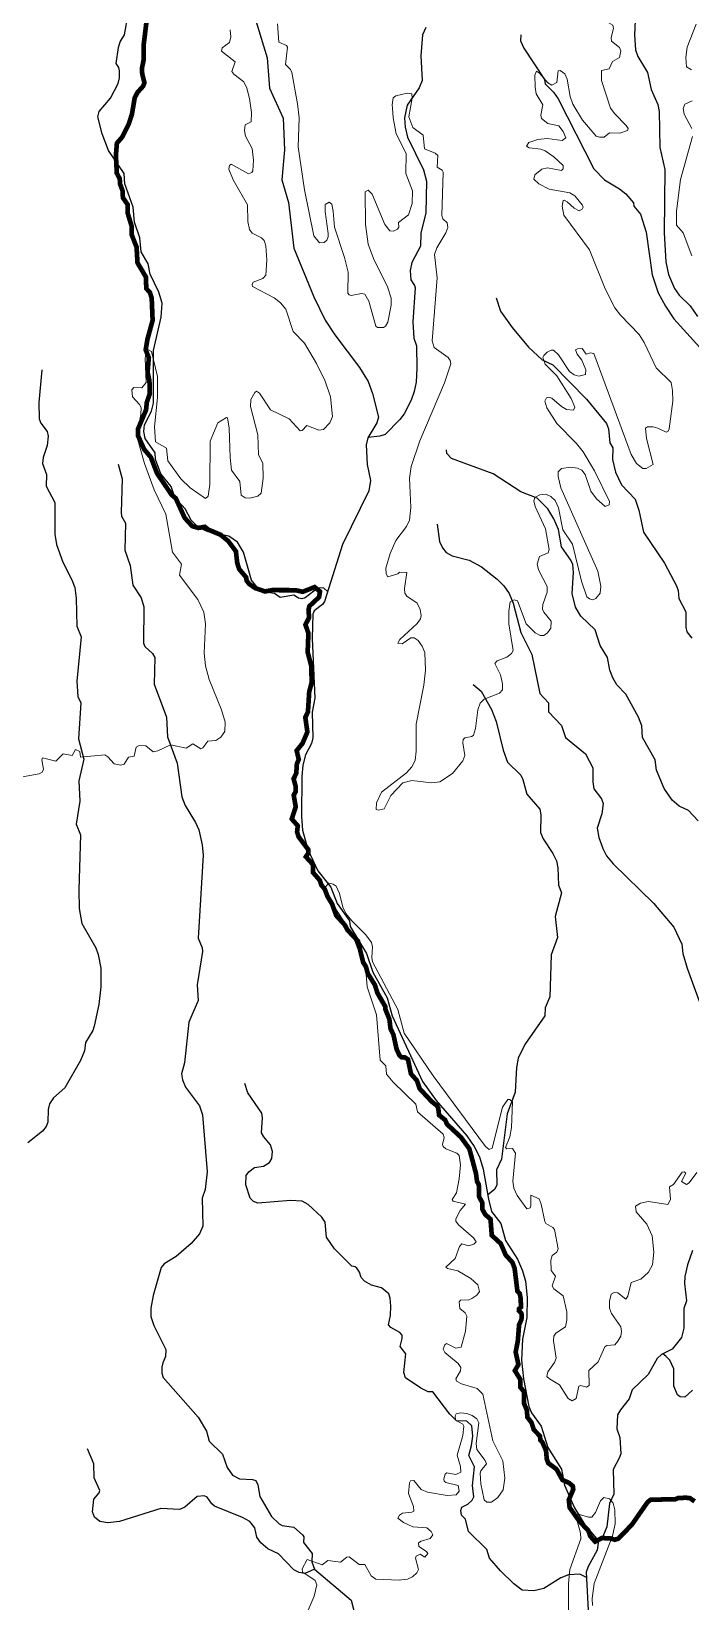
# Model space of a CAD drawing. Header units: feet. Extents: x -72 to 1107026, y -16 to 8357890.
# Drawn here: x 745099 to 759175, y 8180995 to 8214493 of the extents above; entities that cross this region are included whole.
import ezdxf

# ---------------------------------------------------------------- set-up
doc = ezdxf.new("R2010")
doc.units = ezdxf.units.FT
doc.header["$LTSCALE"] = 10
doc.header["$MEASUREMENT"] = 0
doc.layers.add('CURVAS_PERU_500_PSAD-18', color=23, linetype='CONTINUOUS', lineweight=5)
doc.layers.add('Hidrografia-IGN-QUEBRADAS', color=151, linetype='CONTINUOUS', lineweight=25)
doc.layers.add('INEI-PROV-PSAD56', color=7, linetype='CONTINUOUS')

msp = doc.modelspace()

# ---------------------------------------------------------------- linework, layer by layer
at = {"layer": 'CURVAS_PERU_500_PSAD-18'}
for points in [[(757269, 8213445), (757271, 8213659), (757435, 8213694), (757504, 8213853), (757657, 8213934), (757684, 8214078), (757659, 8214148), (757486, 8214288), (757480, 8214362), (757527, 8214556), (757515, 8214629), (757361, 8214711), (757335, 8214752), (757325, 8214901), (757354, 8215275), (757309, 8215494), (757272, 8215546)], [(747707, 8207486), (747790, 8207130), (747794, 8206680), (747730, 8206059), (747748, 8205736), (747983, 8205602), (748016, 8205334), (748293, 8204949), (748486, 8204754), (748814, 8204526), (748876, 8204579), (748911, 8204826), (748914, 8205749), (749080, 8206139), (749266, 8206259), (749287, 8206249), (749324, 8206027), (749341, 8205403), (749374, 8205130), (749552, 8204891), (749580, 8204596), (749664, 8204544), (749762, 8204533), (749931, 8204578), (750007, 8204639), (750046, 8204960), (750040, 8205285), (749947, 8205459), (749931, 8205883), (749778, 8206488), (749785, 8206637), (749868, 8206790), (749909, 8206817), (749968, 8206775), (750202, 8206422), (750604, 8206225), (750840, 8205969), (750884, 8205979), (750982, 8206087), (751237, 8205989), (751334, 8205997), (751472, 8206139), (751526, 8206277), (751483, 8206699), (751375, 8207031), (751186, 8207411), (750930, 8207841), (750689, 8208093), (750530, 8208564), (750421, 8208701), (750286, 8208812), (749819, 8209048), (749810, 8209097), (749832, 8209140), (750042, 8209219), (750105, 8209295), (750127, 8209618), (750104, 8209916), (750066, 8210035), (750013, 8210087), (749814, 8210192), (749754, 8210270), (749721, 8210441), (749714, 8210791), (749404, 8211325), (749313, 8211556), (749327, 8211629), (749362, 8211658), (749735, 8211457), (749804, 8211481), (749830, 8211522), (749841, 8211747), (749811, 8211995), (749670, 8212258), (749646, 8212380), (749663, 8212503), (749793, 8212564), (749797, 8212764), (749755, 8213061), (749702, 8213279), (749638, 8213415), (749420, 8213578), (749377, 8213637), (749450, 8213845), (749158, 8214069), (749171, 8214141), (749330, 8214258), (749358, 8214379), (749346, 8214528)], [(750356, 8214655), (750384, 8214260), (750543, 8214194), (750570, 8214154), (750526, 8213784), (750631, 8213681), (750663, 8213614), (750782, 8212950), (750815, 8212652), (750795, 8212028), (750932, 8211114), (751128, 8210133), (751254, 8209982), (751350, 8209991), (751404, 8210042), (751439, 8210108), (751439, 8210182), (751372, 8210652), (751373, 8210802), (751454, 8210852), (751512, 8210806), (751546, 8210661), (751572, 8210314), (751784, 8209673), (751865, 8209359), (751854, 8208910), (751883, 8208871), (751930, 8208857), (752150, 8208902), (752222, 8208889), (752306, 8208737), (752452, 8208208), (752490, 8208176), (752614, 8208178), (752657, 8208203), (752707, 8208290), (752784, 8208656), (752783, 8208805), (752703, 8209042), (752404, 8209647), (752293, 8209952), (752233, 8210372), (752226, 8211072), (752287, 8211103), (752376, 8211018), (752646, 8210372), (752756, 8210239), (752829, 8210234), (752919, 8210276), (752942, 8210318), (752937, 8210416), (753154, 8210583), (753230, 8210820), (753239, 8211094), (753093, 8211464), (753102, 8211887), (752890, 8212309), (752821, 8212652), (752807, 8212857)], [(759294, 8214649), (759104, 8214160), (759070, 8213938), (759087, 8213740), (759191, 8213673)], [(753247, 8212442), (753463, 8212281), (753491, 8211988), (753720, 8211894), (753776, 8211846), (753764, 8211600), (753868, 8211534), (753889, 8211490), (753860, 8210566), (753887, 8210498), (753974, 8210408), (753993, 8210312), (753948, 8210197), (753753, 8209876), (753708, 8209734), (753762, 8209238), (753658, 8207893), (753697, 8207751), (754001, 8207534), (754044, 8207473), (754053, 8207399), (753919, 8206997), (753391, 8205755), (753210, 8205209), (753175, 8204962), (753200, 8204338), (753172, 8204065), (753105, 8203931), (752884, 8203630), (752760, 8203356), (752668, 8203045), (752672, 8202921), (752710, 8202860), (752924, 8202922), (752957, 8202953), (753114, 8202952), (753063, 8202608), (753070, 8202509), (753113, 8202448), (753338, 8202292), (753403, 8202158), (753424, 8202035), (753408, 8201962), (753337, 8201860), (752969, 8201522), (752922, 8201443), (753018, 8201430), (753200, 8201558), (753275, 8201556), (753357, 8201501), (753444, 8201379), (753502, 8201241), (753516, 8200867), (753476, 8200545), (753313, 8199711), (753316, 8199137), (753291, 8198939), (753224, 8198805), (753107, 8198675), (752577, 8198261), (752465, 8198039), (752464, 8197892), (752509, 8197878), (752629, 8197911), (752774, 8198195), (753033, 8198463), (753224, 8198514), (753645, 8198461), (753817, 8198483), (754087, 8198661), (754310, 8198929), (754356, 8199044), (754310, 8199314), (754317, 8199389), (754354, 8199420), (754502, 8199448), (754541, 8199477), (754584, 8199620), (754630, 8200018), (754679, 8200159), (754768, 8200244), (755092, 8200374), (755155, 8200449), (755160, 8200573), (755116, 8200768), (754994, 8201011), (755041, 8201065), (755252, 8201143), (755347, 8201223), (755383, 8201288), (755295, 8201853), (755290, 8202128), (755321, 8202325), (755410, 8202364), (755479, 8202343), (755661, 8201852), (755853, 8201659), (755965, 8201604), (756038, 8201604), (756120, 8201660), (756193, 8201761), (756196, 8201908), (756040, 8202101), (756011, 8202170), (756021, 8202269), (756112, 8202528), (756111, 8202652), (755929, 8203006), (755901, 8203127), (755951, 8203292), (756133, 8203370), (756152, 8203440), (756079, 8203884), (755853, 8204356), (755830, 8204478), (755847, 8204550), (755956, 8204609), (756080, 8204621), (756193, 8204573), (756284, 8204487), (756356, 8204329), (756443, 8203863), (756651, 8203553), (756844, 8202763), (756957, 8202433), (757015, 8202385), (757086, 8202364), (757152, 8202397), (757246, 8202512), (757261, 8202660), (757195, 8202977), (756402, 8204758), (756344, 8205000), (756350, 8205100), (756415, 8205169), (756612, 8205196), (756760, 8205176), (756852, 8205136), (756926, 8205037), (757045, 8204682), (757162, 8204520), (757349, 8204356), (757437, 8204393), (757444, 8204466), (757122, 8205115), (756880, 8205524), (756740, 8205700), (756317, 8206125), (756106, 8206463), (756065, 8206605), (756095, 8206673), (756140, 8206691), (756210, 8206669), (756417, 8206488), (756525, 8206426), (756672, 8206413), (756704, 8206479), (756622, 8206660), (756315, 8207146), (756070, 8207396), (756021, 8207535), (756038, 8207580), (756111, 8207648), (756199, 8207695), (756248, 8207696), (756356, 8207594), (756591, 8207240), (756691, 8207166), (756787, 8207138), (756928, 8207177), (756934, 8207272), (756853, 8207482), (756753, 8207610), (756717, 8207699), (756759, 8207724), (756858, 8207729), (756946, 8207610), (757036, 8207636), (757107, 8207623), (757903, 8205468), (758018, 8205276), (758152, 8205165), (758224, 8205169), (758378, 8205253), (758230, 8205806), (758211, 8206029), (758251, 8206055), (758376, 8206054), (758473, 8206032), (758652, 8205945), (758695, 8205967), (758716, 8206011), (758792, 8206607), (758791, 8206831), (758757, 8207002), (758436, 8207313), (758182, 8207856), (758079, 8208027), (757679, 8208440), (757557, 8208598), (757353, 8208998), (757012, 8209831), (756468, 8210570), (756429, 8210764), (756454, 8210885), (756476, 8210894), (756541, 8210858), (756689, 8210723), (756796, 8210663), (756858, 8210702), (756880, 8210746), (756860, 8210792), (756699, 8210982), (756596, 8211052), (756155, 8211127), (755932, 8211238), (755824, 8211340), (755846, 8211431), (756001, 8211555), (756122, 8211579), (756417, 8211529), (756455, 8211559), (756455, 8211630), (756256, 8211820), (756070, 8211946), (755977, 8211980), (755729, 8212010), (755669, 8212046), (755720, 8212126), (755911, 8212186), (756109, 8212208), (756431, 8212165), (756507, 8212219), (756453, 8212359), (756364, 8212478), (756124, 8212528), (755988, 8212634), (755977, 8212707), (756021, 8212927), (755880, 8213160), (755852, 8213307), (755847, 8213556), (755885, 8213643), (755946, 8213602), (756127, 8213395), (756210, 8213343), (756315, 8213403), (756347, 8213649), (756390, 8213661), (756492, 8213591), (756540, 8213476), (756603, 8213106), (756660, 8212941), (756869, 8212601), (757160, 8212259), (757230, 8212234), (757330, 8212236), (757440, 8212331), (757664, 8212320), (757828, 8212377), (757840, 8212421), (757800, 8212484), (757553, 8212731), (757466, 8212853), (757269, 8213445)], [(752807, 8212857), (752803, 8212926), (752826, 8213074), (752882, 8213122), (753125, 8213179), (753222, 8213162), (753232, 8213066), (753158, 8212674), (753247, 8212442)], [(759207, 8213014), (759049, 8212939), (759012, 8212850), (759039, 8212729), (759203, 8212421)], [(759216, 8212248), (758956, 8211335), (758872, 8210660), (758871, 8210361), (759018, 8210193), (759201, 8209703)], [(744600, 8198534), (745265, 8198651), (745328, 8198689), (745361, 8198756), (745324, 8198952), (745335, 8198998), (745621, 8198927), (745780, 8199080), (745973, 8199045), (746044, 8199172), (746132, 8199132), (746151, 8199010), (746670, 8199056), (746734, 8199018), (746867, 8198870), (747012, 8198839), (747083, 8198860), (747172, 8199009), (747293, 8199032), (747333, 8199223), (747398, 8199257), (747546, 8199249), (747701, 8199125), (747797, 8199145), (748067, 8199273), (748407, 8199199), (748549, 8199291), (748719, 8199191), (748763, 8199211), (748868, 8199349), (749041, 8199368), (749146, 8199435), (749227, 8199558), (749237, 8199756), (749157, 8200019), (748896, 8200668), (748815, 8200957), (748791, 8201230), (748817, 8201855), (748783, 8202102), (748656, 8202372), (748262, 8202889), (748305, 8203127), (748113, 8203382), (747972, 8204193), (747724, 8204712), (747512, 8205273), (747361, 8205827), (747355, 8205926), (747434, 8206318), (747441, 8206468), (747409, 8206535), (747256, 8206697), (747242, 8206845), (747288, 8206896), (747460, 8206886), (747549, 8207001), (747528, 8207525), (747554, 8207692), (747603, 8207698), (747666, 8207665), (747707, 8207486)], [(751436, 8196308), (751387, 8196251), (751370, 8196154), (751434, 8196019), (751954, 8195230), (752241, 8194456), (752272, 8194109), (752467, 8193516), (752546, 8192545), (752666, 8192422), (752683, 8192249), (752827, 8192078), (753310, 8191607), (753344, 8191441), (753889, 8190965), (753911, 8190896), (753880, 8190749), (753890, 8190701), (753948, 8190654), (754180, 8190562), (754231, 8190509), (754259, 8190311), (754230, 8190013), (754176, 8189718), (754080, 8189573), (754103, 8189534), (754368, 8189475), (754251, 8189339), (754161, 8189161), (754161, 8189112), (754218, 8189030), (754540, 8188753), (754599, 8188673), (754548, 8188623), (754429, 8188588), (754287, 8188629), (754242, 8188570), (754145, 8188313), (753948, 8188128), (753986, 8188100), (754205, 8188052), (754485, 8187888), (754632, 8187754), (754667, 8187611), (754611, 8187530), (754506, 8187462), (754437, 8187435), (754262, 8187427), (754230, 8187392), (754249, 8187246), (754364, 8187152), (754396, 8187086), (754369, 8186763), (754278, 8186425), (754161, 8186402), (753965, 8186503), (753928, 8186470), (753893, 8186378), (753925, 8186312), (754211, 8186071), (754269, 8185990), (754261, 8185917), (754162, 8185744), (754173, 8185698), (754282, 8185639), (754618, 8185544), (754740, 8185423), (754954, 8184422), (755166, 8183999), (755206, 8183627), (755171, 8183380), (755061, 8183214), (754921, 8183115), (754822, 8183115), (754769, 8183166), (754698, 8183508), (754684, 8183732), (754693, 8183781), (754817, 8183934), (754791, 8184003), (754610, 8184241), (754599, 8184364), (754656, 8184809), (754613, 8184897), (754510, 8184967), (754393, 8185011), (754269, 8185022), (754172, 8185000), (754146, 8184958), (754157, 8184864), (754312, 8184783), (754332, 8184739), (754308, 8184541), (754188, 8184116)], [(759309, 8190151), (759145, 8189932), (759086, 8189890), (758980, 8189956), (759073, 8190134), (759038, 8190165), (758991, 8190158), (758806, 8189892), (758721, 8189844), (758744, 8189572), (758691, 8189464), (758275, 8189532), (758105, 8189495), (757999, 8189431), (758012, 8189311), (758240, 8189047), (758353, 8188797), (758391, 8188450), (758360, 8188178), (758275, 8188026), (758113, 8187871), (757905, 8187800), (757831, 8187512), (757794, 8187448), (757617, 8187580), (757543, 8187586), (757481, 8187550), (757439, 8187406), (757439, 8187257), (757487, 8187142), (757685, 8186854), (757700, 8186756), (757681, 8186658), (757623, 8186548), (757554, 8186476), (757383, 8186460), (757344, 8186429), (757198, 8186113), (757000, 8185926), (757011, 8185607), (756950, 8185567), (756832, 8185608), (756789, 8185593), (756730, 8185326), (756645, 8185280), (756563, 8185328), (756376, 8185622), (756159, 8185745), (756108, 8185798), (756125, 8185894), (756268, 8186099), (756305, 8186191), (756248, 8186559), (756253, 8186659), (756295, 8186719), (756502, 8186855), (756533, 8187001), (756532, 8187176), (756452, 8187515), (756255, 8187667), (756216, 8187729), (756289, 8187939), (756200, 8188057), (756189, 8188281), (756220, 8188375), (756319, 8188451), (756348, 8188519), (756265, 8188933), (756236, 8188973), (756085, 8189061), (756059, 8189103), (755987, 8189470), (755939, 8189584), (755765, 8189664), (755766, 8189440), (755747, 8189395), (755676, 8189374), (755472, 8189655), (755403, 8189815), (755380, 8189963), (755437, 8190559), (755374, 8190662), (755250, 8190652), (755221, 8190682), (755316, 8190912), (755348, 8191109), (755372, 8191658), (755317, 8191707), (755270, 8191703), (755157, 8191540), (754935, 8190668), (754872, 8190642), (754796, 8190707), (753678, 8192212), (753058, 8193121), (752920, 8193625), (752384, 8194641), (752367, 8194739), (752384, 8194963), (752361, 8195059), (752242, 8195219), (751938, 8195516), (751812, 8195671), (751751, 8195807), (751681, 8196099), (751606, 8196255), (751545, 8196299), (751450, 8196325), (751436, 8196308)], [(754188, 8184116), (754258, 8183876), (754270, 8183753), (754161, 8183703), (753967, 8183745), (753931, 8183712), (753905, 8183616), (753910, 8183567), (753945, 8183534), (754210, 8183473), (754230, 8183354), (754171, 8183275), (753974, 8183261), (753555, 8183327), (753419, 8183388), (753263, 8183579), (753191, 8183573), (753172, 8183527), (753153, 8183304), (753260, 8183025), (753265, 8182927), (753222, 8182903), (753024, 8182881), (752962, 8182839), (752926, 8182776), (753041, 8182681), (753246, 8182588), (753540, 8182565), (753637, 8182487), (753670, 8182422), (753616, 8182343), (753424, 8182287), (753364, 8182246), (753370, 8182173), (753536, 8182063), (753562, 8182023), (753502, 8181945), (753401, 8182008), (753313, 8181966), (753304, 8181918), (753364, 8181677), (753332, 8181610), (753240, 8181525), (753127, 8181474), (752954, 8181450), (752456, 8181476), (752356, 8181547), (752221, 8181785), (752099, 8181787), (751883, 8181953), (751835, 8181942), (751698, 8181836), (751428, 8181869), (751311, 8181779), (750987, 8181893), (750883, 8181695), (750890, 8181622), (750913, 8181607)], [(756782, 8182849), (756800, 8182854), (756991, 8182795), (757065, 8182798), (757142, 8182895), (757251, 8183147), (757321, 8183215), (757440, 8183186), (757524, 8183098), (757556, 8182951), (757561, 8182652), (757496, 8182359), (757488, 8182338)], [(755430, 8179168), (755432, 8179224), (755579, 8179356), (756107, 8179639), (756316, 8179853), (756418, 8180025), (756516, 8180359), (756570, 8180781), (756568, 8181377), (756595, 8181676), (756834, 8182331), (756826, 8182455), (756748, 8182745), (756754, 8182843), (756782, 8182849)], [(757488, 8182338), (757113, 8181383), (757075, 8181061), (757083, 8180911)], [(750913, 8181607), (751158, 8181442), (751195, 8181354), (751137, 8181111), (750878, 8180515)]]:
    msp.add_lwpolyline(points, dxfattribs=at)
at = {"layer": 'Hidrografia-IGN-QUEBRADAS'}
msp.add_line((758643, 8186230), (758584, 8186282), dxfattribs=at)
for points in [[(749751, 8215193), (750136, 8213926), (750185, 8213280), (750472, 8212644), (750502, 8211970), (750450, 8211323), (750589, 8210844), (750706, 8209871), (751132, 8208830), (751372, 8208336), (751575, 8208020), (752105, 8207325), (752288, 8207026), (752385, 8206769), (752511, 8206260), (752477, 8206142), (752285, 8205820), (752247, 8205676), (752272, 8205252), (752342, 8204910), (752303, 8204690), (751741, 8203546), (751358, 8202331), (751315, 8202270), (751138, 8202132), (751108, 8202064), (751093, 8201540), (751149, 8200266), (751094, 8199972), (751111, 8199423), (751079, 8199302), (750955, 8199057), (750898, 8198840), (750872, 8198597), (750867, 8197747), (750891, 8197449), (751000, 8197039), (751212, 8196587), (751493, 8196236), (751630, 8195888), (751888, 8195519), (751904, 8195399), (752256, 8194824), (752389, 8194421), (752693, 8193875), (752799, 8193490), (753447, 8192089), (753739, 8191684), (754400, 8190934), (754555, 8190707), (754667, 8190484), (754744, 8190220), (754856, 8189580), (754925, 8189314), (755123, 8189060), (755219, 8188698), (755478, 8188300), (755586, 8188048), (755647, 8187831), (755682, 8187483), (755678, 8187058), (755586, 8186594), (755567, 8186145), (755603, 8185747), (755723, 8185159), (755780, 8185021), (755981, 8184735), (756123, 8184283), (756416, 8183819), (756485, 8183477), (756692, 8182995), (756915, 8182633), (757209, 8182290)], [(758014, 8215197), (757976, 8214423), (757995, 8214099), (758045, 8213959), (758254, 8213618), (758332, 8213252), (758476, 8212934), (758506, 8212787), (758518, 8212013), (758623, 8211549), (758611, 8210199), (758643, 8209575), (758704, 8209307), (758828, 8209007), (758929, 8208865), (759164, 8208641), (759318, 8208414)], [(751425, 8202543), (751343, 8202614), (751220, 8202625), (750948, 8202408), (750877, 8202389), (750804, 8202404), (750701, 8202469), (750409, 8202417), (750288, 8202504), (750042, 8202539), (749938, 8202607), (749800, 8202783), (749627, 8203382), (749498, 8203595), (749317, 8203725), (748877, 8203817), (748763, 8203867), (748635, 8203945), (748512, 8204069), (748380, 8204310), (748160, 8204546), (748082, 8204783), (747861, 8205053), (747748, 8205357), (747744, 8205504), (747526, 8205807), (747498, 8205954), (747516, 8206102), (747664, 8206390), (747706, 8206560), (747708, 8207689), (747873, 8208395), (747889, 8208694), (747817, 8208932), (747632, 8209315), (747595, 8209535), (747443, 8209793), (747416, 8210091), (747303, 8210422), (747270, 8210744), (747097, 8211239), (747082, 8211463), (746744, 8211955), (746610, 8212305), (746517, 8212667), (746546, 8212787), (746790, 8213070), (746950, 8213380), (746978, 8213502), (746978, 8213652), (746966, 8213725), (746911, 8213806), (746959, 8214153), (746994, 8214272), (747087, 8214419), (747163, 8214861)], [(753523, 8214576), (753453, 8214420), (753413, 8213972), (753442, 8213449), (753382, 8213286), (753122, 8212920), (753069, 8212652), (753081, 8212452), (753133, 8212234), (753474, 8211538), (753532, 8211297), (753524, 8210622), (753413, 8210188), (753409, 8209913), (753220, 8209562), (753185, 8209392), (753200, 8209193), (753282, 8209069), (753290, 8209019), (753241, 8208297), (753264, 8207948), (753319, 8207782), (753332, 8207307), (753313, 8207008), (753274, 8206812), (753205, 8206625), (753055, 8206336), (752967, 8206216), (752656, 8205891), (752537, 8205855), (752289, 8205828)], [(755547, 8214418), (755543, 8214293), (755616, 8214135), (756054, 8213465), (756072, 8213372), (756248, 8213195), (756348, 8213052), (757108, 8211559), (757334, 8211328), (757655, 8211134), (757791, 8211025), (757957, 8210838), (757961, 8210766), (758103, 8210592), (758226, 8210213), (758357, 8209298), (758481, 8208918), (758635, 8208632), (758819, 8208364), (759371, 8207751)], [(755026, 8208809), (755112, 8208523), (755361, 8208179), (755714, 8207756), (756005, 8207483), (756230, 8207378), (756950, 8206649), (757379, 8206129), (757420, 8206011), (757448, 8205713), (757512, 8205607), (757505, 8205358), (757571, 8205091), (757701, 8204822), (757991, 8204515), (758069, 8204278), (758165, 8203807), (758614, 8203145), (758876, 8202662), (758907, 8202567), (758921, 8202393), (759072, 8202107), (759070, 8201783), (759095, 8201687), (759203, 8201550)], [(745320, 8207273), (745259, 8206575), (745262, 8206226), (745300, 8206134), (745436, 8205956), (745457, 8205859), (745434, 8205661), (745349, 8205400), (745335, 8205276), (745423, 8205043), (745416, 8204794), (745597, 8204441), (745602, 8203767), (745635, 8203545), (745768, 8203168), (745965, 8202791), (746025, 8202627), (746054, 8202404), (746068, 8201805), (746159, 8201574), (746072, 8200629), (746094, 8200305), (746155, 8200170), (746106, 8199398), (746220, 8198964), (746113, 8198504), (746135, 8198073), (746058, 8197579), (746150, 8197353), (746109, 8196179), (746117, 8195779), (746173, 8195460), (746474, 8194942), (746528, 8194802), (746580, 8194508), (746584, 8194108), (746539, 8193736), (746443, 8193271), (746413, 8193175), (746257, 8192920), (746235, 8192747), (746146, 8192541), (745812, 8191955), (745569, 8191741), (745488, 8191616), (745456, 8191496), (745450, 8191221), (745417, 8191128), (745335, 8191034), (745024, 8190784)], [(759335, 8197649), (759132, 8197870), (758928, 8197962), (758777, 8198092), (758612, 8198341), (758445, 8198732), (758418, 8198953), (758148, 8199431), (758132, 8199680), (758063, 8199866), (757793, 8200354), (757601, 8200550), (757511, 8200700), (757450, 8200864), (757398, 8201133), (757246, 8201391), (757139, 8201723), (756833, 8202016), (756718, 8202208), (756644, 8202498), (756672, 8202946), (756657, 8203120), (756616, 8203211), (756416, 8203497), (756355, 8203865), (756254, 8204094), (756123, 8204306), (755895, 8204535), (755546, 8204672), (754961, 8205055), (754069, 8205378), (753968, 8205487), (753962, 8205564)], [(746949, 8205263), (747036, 8204950), (747014, 8204226), (747025, 8204152), (747110, 8204003), (747097, 8203429), (747211, 8203099), (747266, 8202679), (747441, 8202406), (747497, 8202215), (747490, 8201441), (747518, 8201372), (747686, 8201223), (747735, 8201137), (747721, 8200566), (747987, 8199866), (748003, 8199443), (748214, 8198882), (748308, 8198164), (748381, 8197979), (748604, 8197617), (748672, 8197456), (748746, 8197140), (748766, 8196916), (748661, 8195145), (748747, 8194939), (748756, 8194864), (748636, 8194150), (748659, 8193817), (748460, 8193359), (748372, 8192490), (748302, 8192251), (748324, 8192128), (748393, 8191968), (748692, 8191569), (748754, 8191380), (748854, 8190160), (748812, 8189788), (748744, 8189601), (748758, 8189002), (748692, 8188841), (748508, 8188636), (748191, 8188354), (747934, 8188200), (747873, 8188122), (747697, 8187523), (747653, 8187252), (747650, 8187077), (747712, 8186888), (747973, 8186376), (747964, 8186227), (747903, 8186091), (747887, 8185993), (747885, 8185868), (747914, 8185773), (748658, 8184932), (748840, 8184633), (748894, 8184416), (749181, 8184141), (749280, 8183859), (749393, 8183695), (749545, 8183614), (749819, 8183599), (749889, 8183575), (749933, 8183487), (749978, 8183239), (750226, 8182807), (750390, 8182653), (750455, 8182616), (750700, 8182581), (750888, 8182418), (750913, 8182375), (750909, 8182253), (751094, 8182020), (751084, 8181846), (751143, 8181685)], [(753764, 8203981), (753813, 8203610), (753877, 8203474), (753954, 8203376), (754083, 8203302), (754446, 8203212), (754711, 8203071), (755046, 8202810), (755185, 8202667), (755299, 8202503), (755383, 8202295), (755550, 8201667), (755786, 8201199), (755956, 8200367), (756142, 8200170), (756140, 8199975), (756416, 8199686), (756506, 8199429), (756928, 8199080), (757088, 8198784), (757087, 8198484), (757110, 8198336), (757274, 8198118), (757304, 8198023), (757280, 8197800), (757182, 8197492), (757213, 8197295), (757299, 8197061), (757382, 8196907), (757522, 8196731), (758382, 8195894), (758819, 8195381), (758990, 8195021), (759011, 8194822), (759102, 8194510), (759358, 8193807)], [(754534, 8200563), (754706, 8200419), (754922, 8200025), (755020, 8199768), (755169, 8199161), (755264, 8198903), (755547, 8198623), (755592, 8198534), (755676, 8198221), (755952, 8197902), (755975, 8197779), (755969, 8197406), (756026, 8197268), (756234, 8196955), (756311, 8196799), (756340, 8196652), (756357, 8196277), (756419, 8196115), (756281, 8195610), (756333, 8195165), (756194, 8194793), (756170, 8193895), (756072, 8193665), (756062, 8193494), (755636, 8192877), (755492, 8192586), (755457, 8192390), (755429, 8191866), (755255, 8191399), (755138, 8190432), (755032, 8190209), (755035, 8189885), (754994, 8189795), (754841, 8189663)], [(756951, 8181509), (756812, 8181581), (756564, 8181564), (756400, 8181504), (756043, 8181276), (755825, 8181224), (755577, 8181239), (755397, 8181372), (755112, 8181652), (754884, 8181918), (754827, 8182107), (754432, 8182488), (754369, 8182753), (754281, 8182840), (754266, 8182939), (754287, 8183010), (754421, 8183073), (754510, 8183160), (754543, 8183227), (754517, 8183474), (754560, 8183871), (754438, 8184112), (754499, 8184327), (754525, 8184525), (754503, 8184746), (754393, 8184844), (754173, 8184848), (754036, 8184993), (753672, 8185470), (753574, 8185472), (753416, 8185546), (753085, 8185768), (753050, 8185885), (753096, 8186281), (752974, 8186436), (753019, 8186605), (753017, 8186679), (752969, 8186735), (752772, 8186844), (752726, 8186901), (752768, 8187095), (752774, 8187295), (752761, 8187469), (752729, 8187563), (752578, 8187692), (752360, 8187746), (752209, 8187833), (752142, 8187906), (752105, 8188025), (752048, 8188107), (752010, 8188139), (751938, 8188148), (751569, 8188521), (751398, 8188767), (751369, 8189089), (751303, 8189193), (751010, 8189464), (750879, 8189535), (750630, 8189549), (749932, 8189496), (749839, 8189528), (749772, 8189602), (749677, 8189885), (749686, 8190082), (749744, 8190163), (749861, 8190256), (750056, 8190287), (750185, 8190362), (750234, 8190448), (750248, 8190596), (750208, 8190739), (750059, 8190908), (750012, 8190995), (750036, 8191318), (750019, 8191415), (749723, 8191847), (749660, 8192045)], [(759215, 8188483), (759107, 8188177), (759051, 8187933), (759043, 8187784), (759087, 8187412), (759027, 8187249), (759027, 8186825), (758977, 8186632), (758777, 8186378), (758554, 8186267), (758461, 8186184), (758265, 8185837), (757923, 8185509), (757866, 8185319), (757674, 8185089), (757614, 8184979), (757596, 8184682), (757664, 8184497), (757681, 8184148), (757652, 8184053), (757521, 8183814), (757536, 8183290), (757444, 8183087), (757387, 8182591), (757300, 8182384), (757209, 8182290)], [(759217, 8185502), (759050, 8185356), (758951, 8185361), (758892, 8185405), (758817, 8185589), (758813, 8185962), (758729, 8186143), (758643, 8186230)], [(751143, 8181685), (750938, 8181596), (750815, 8181617), (750704, 8181672), (750373, 8182011), (750149, 8182117), (750000, 8182250), (749913, 8182372), (749870, 8182567), (749762, 8182703), (749609, 8182787), (749007, 8183032), (748950, 8183078), (748853, 8183224), (748786, 8183254), (748639, 8183237), (748375, 8183009), (748263, 8182956), (747865, 8182978), (746983, 8182702), (746735, 8182674), (746564, 8182703), (746449, 8182797), (746403, 8182912), (746431, 8183183), (746544, 8183316), (746558, 8183363), (746440, 8183637), (746435, 8183934), (746295, 8184252)], [(757209, 8182290), (757180, 8182093), (756984, 8181744), (756945, 8181626), (756991, 8180678), (756941, 8180257), (756745, 8179717), (756618, 8179446), (756547, 8179343), (756320, 8179148), (756246, 8179047), (756214, 8178876), (756239, 8178427), (756222, 8178253), (755959, 8177690), (755949, 8177365), (756027, 8176569), (755999, 8176247), (755908, 8176070), (755731, 8175860), (755547, 8175690), (755070, 8175327), (754981, 8175169)], [(751143, 8181685), (751925, 8181024), (751978, 8180834), (751963, 8180610), (752021, 8180500), (752122, 8180390), (752296, 8180294), (752664, 8180225), (752826, 8180161), (753189, 8179856), (753518, 8179677), (753926, 8179311), (753973, 8179295), (754047, 8179308), (754420, 8179508), (754568, 8179528), (754717, 8179513), (754809, 8179476), (755012, 8179291), (755122, 8179232), (755363, 8179165), (755562, 8179172), (755656, 8179139), (756219, 8178785)]]:
    msp.add_lwpolyline(points, dxfattribs=at)
at = {"layer": 'INEI-PROV-PSAD56', "const_width": 100}
msp.add_lwpolyline([(759260, 8183133), (759159, 8183202), (759071, 8183211), (758907, 8183203), (758850, 8183179), (758324, 8183168), (758258, 8183120), (757921, 8182637), (757631, 8182337), (757553, 8182314), (757473, 8182343), (757336, 8182348), (757281, 8182351), (757136, 8182274), (757032, 8182392), (756988, 8182515), (756803, 8182704), (756591, 8183001), (756574, 8183163), (756668, 8183387), (756659, 8183459), (756582, 8183525), (756437, 8183591), (756312, 8183818), (756135, 8183950), (756104, 8184035), (756087, 8184217), (756005, 8184403), (755968, 8184439), (755956, 8184529), (755827, 8184660), (755777, 8184814), (755690, 8184927), (755678, 8185079), (755614, 8185228), (755617, 8185472), (755542, 8185566), (755542, 8185729), (755422, 8185923), (755498, 8186051), (755439, 8186318), (755484, 8186547), (755513, 8186902), (755562, 8187011), (755570, 8187094), (755562, 8187143), (755508, 8187198), (755512, 8187240), (755554, 8187279), (755545, 8187465), (755527, 8187563), (755477, 8187614), (755416, 8188107), (755369, 8188231), (755226, 8188389), (755121, 8188631), (754929, 8188809), (754902, 8189154), (754787, 8189256), (754726, 8189369), (754727, 8189505), (754660, 8189628), (754652, 8189893), (754615, 8189954), (754592, 8190126), (754451, 8190654), (754271, 8190901), (753974, 8191178), (753933, 8191270), (753804, 8191372), (753786, 8191521), (753757, 8191575), (753646, 8191663), (753390, 8191937), (753331, 8192110), (753203, 8192254), (753140, 8192562), (753069, 8192605), (753007, 8192604), (752956, 8192653), (752896, 8192782), (752829, 8193090), (752767, 8193218), (752743, 8193420), (752655, 8193637), (752656, 8193687), (752488, 8193978), (752433, 8194152), (752282, 8194394), (752242, 8194540), (752182, 8194635), (752072, 8195085), (751850, 8195321), (751786, 8195437), (751609, 8195630), (751519, 8195879), (751423, 8196035), (751362, 8196197), (751289, 8196282), (751260, 8196379), (751114, 8196548), (751111, 8196720), (750960, 8196885), (751011, 8196961), (751014, 8197033), (750806, 8197308), (750772, 8197414), (750787, 8197546), (750659, 8197690), (750743, 8197951), (750700, 8198200), (750739, 8198270), (750743, 8198382), (750698, 8198548), (750755, 8198666), (750768, 8198869), (750808, 8198961), (750763, 8199149), (750888, 8199303), (750992, 8199547), (750948, 8199858), (751004, 8199975), (751031, 8200402), (751084, 8200607), (751074, 8200963), (750998, 8201248), (751014, 8201655), (750950, 8201836), (751029, 8201988), (751016, 8202151), (751035, 8202231), (751242, 8202425), (751261, 8202544), (751146, 8202638), (750892, 8202538), (750736, 8202572), (750238, 8202573), (750089, 8202545), (749878, 8202616), (749752, 8202703), (749696, 8202773), (749685, 8202845), (749535, 8203023), (749495, 8203149), (749466, 8203401), (749302, 8203620), (749137, 8203755), (748876, 8203864), (748803, 8203923), (748665, 8203901), (748536, 8203937), (748371, 8204116), (748183, 8204532), (748096, 8204603), (747782, 8205065), (747651, 8205407), (747507, 8205577), (747373, 8205874), (747378, 8206016), (747548, 8206419), (747564, 8206581), (747628, 8206764), (747620, 8207038), (747580, 8207227), (747607, 8207530), (747540, 8207699), (747578, 8207928), (747688, 8208330), (747668, 8208801), (747629, 8208927), (747552, 8209007), (747546, 8209250), (747365, 8209556), (747345, 8209891), (747241, 8210155), (747243, 8210328), (747154, 8210620), (747158, 8210794), (747054, 8210943), (747045, 8211096), (746995, 8211229), (746985, 8211350), (746923, 8211468), (746904, 8211847), (746925, 8212107), (747039, 8212240), (747176, 8212513), (747246, 8212726), (747306, 8213080), (747367, 8213195), (747485, 8213325), (747513, 8213398), (747465, 8213586), (747462, 8213718), (747493, 8213867), (747499, 8214223), (747582, 8214909)], dxfattribs=at)

doc.saveas('drawing.dxf')
